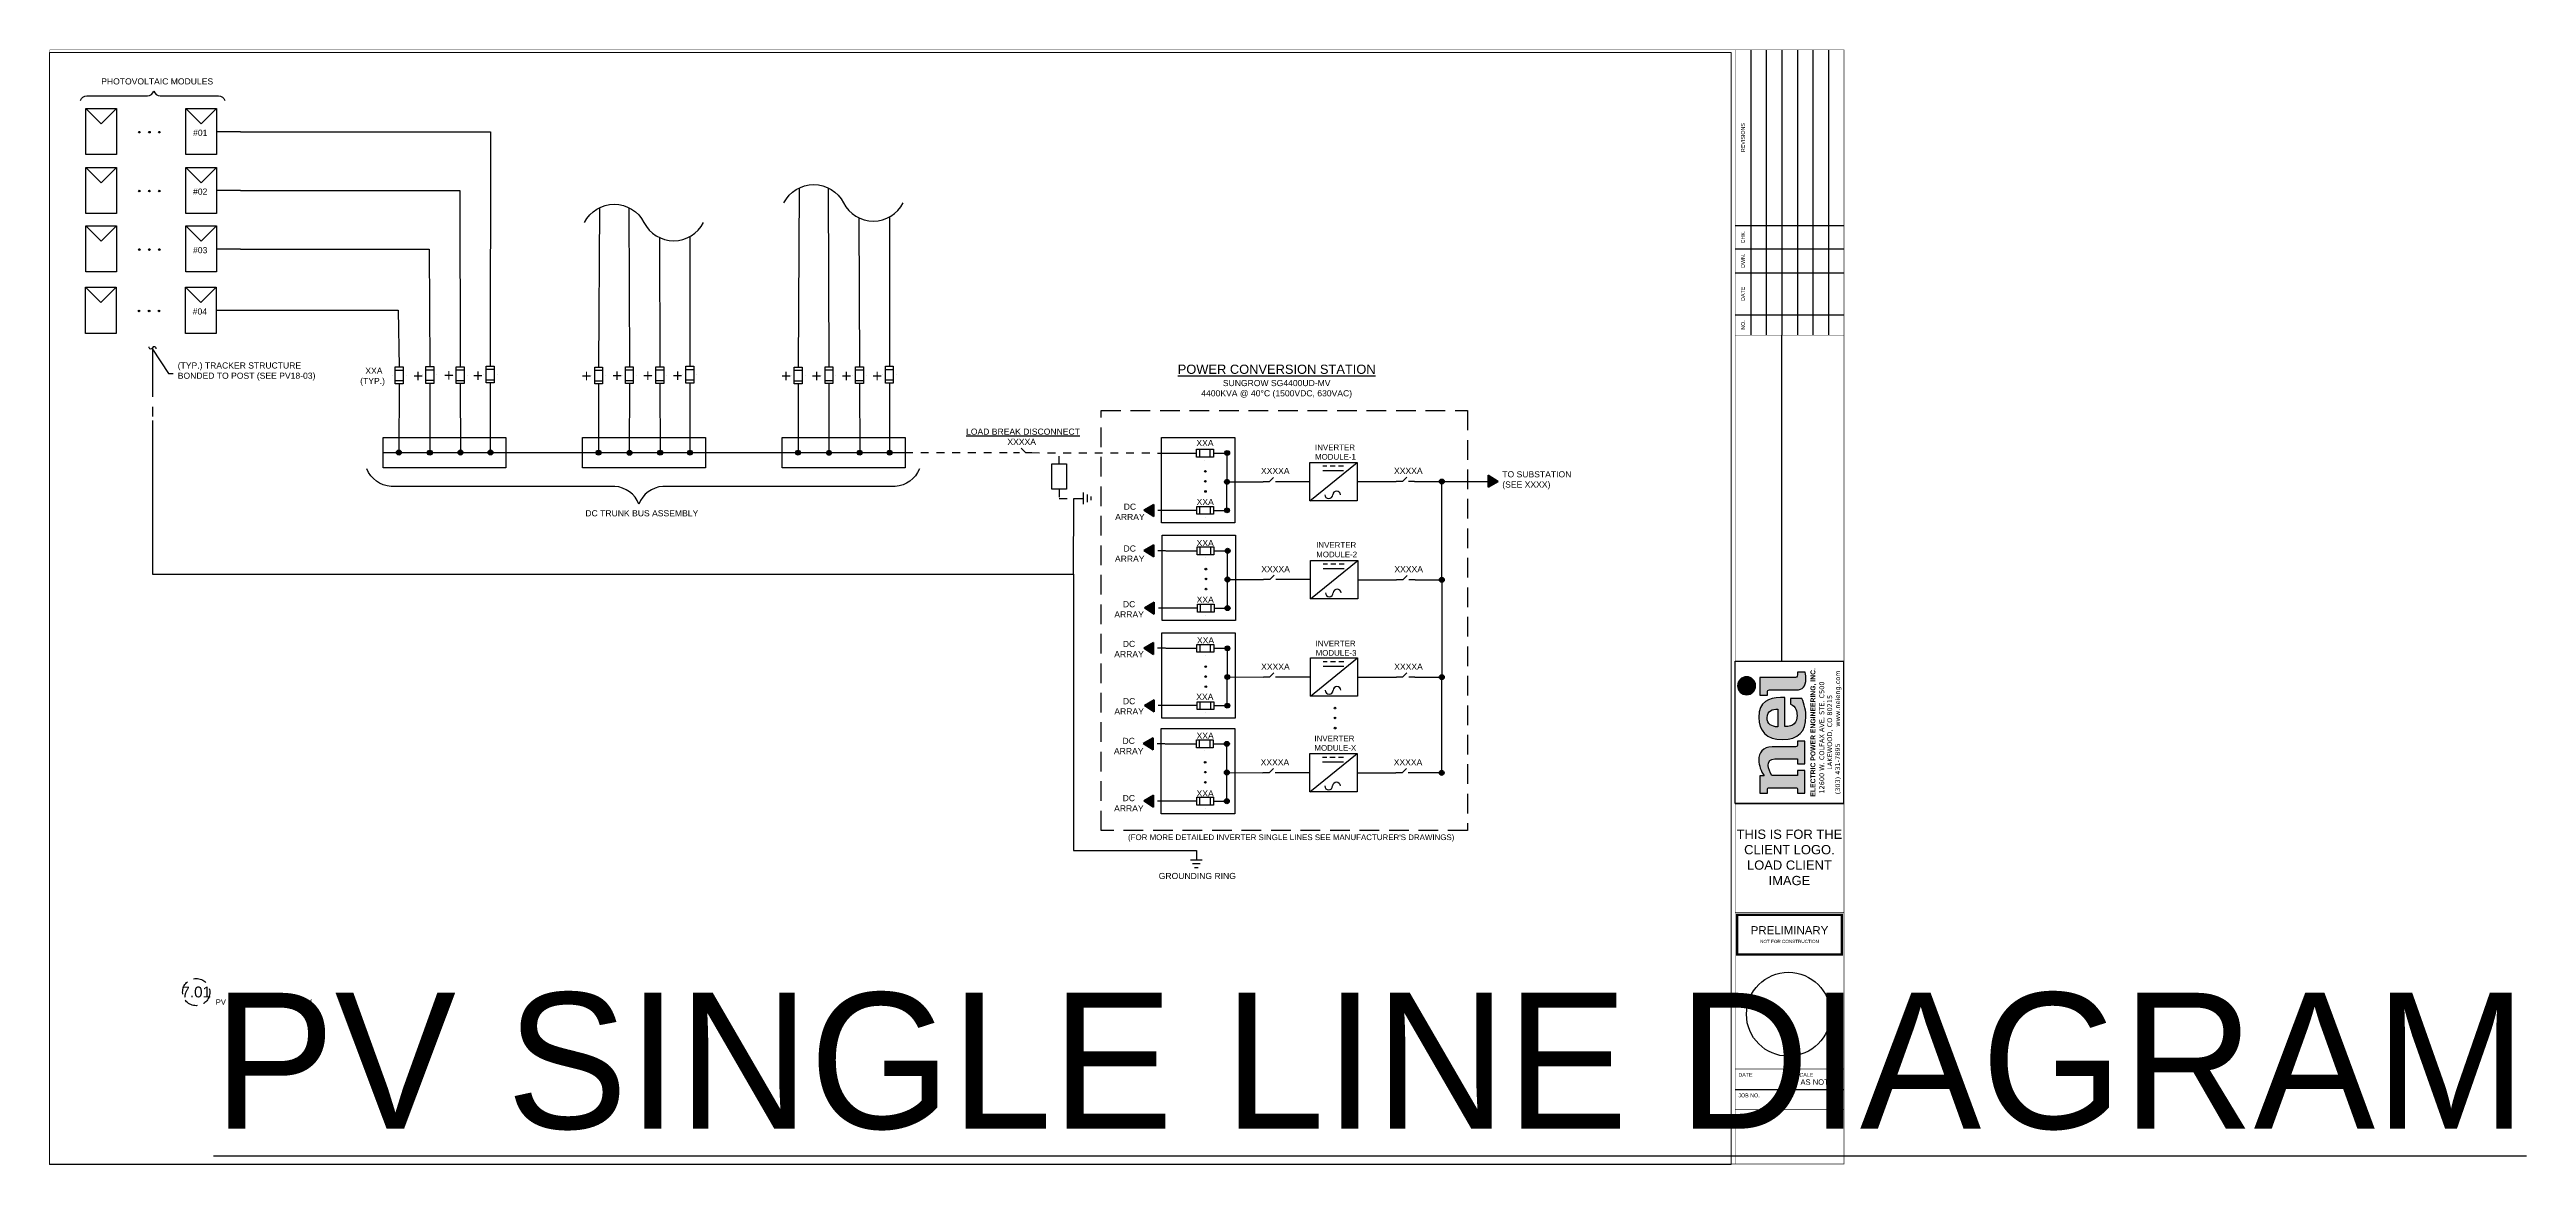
# Paper-space layout 'PV SLD' of a CAD drawing. Extents: x -17.2 to 28.3, y -2.3 to 18.2.
# The model-space entities are those that its viewports show. They can reach past a viewport. Long polylines and large blocks are cut down to what shows.
import ezdxf
from ezdxf.enums import TextEntityAlignment as Align

# ---------------------------------------------------------------- set-up
doc = ezdxf.new("R2018")
doc.units = 0
doc.header["$MEASUREMENT"] = 0
for name, pattern in [('DASHED2', [0.375, 0.25, -0.125]), ('HIDDEN4', [0.0935, 0.0625, -0.031]), ('PHANTOM2', [1.25, 0.625, -0.125, 0.125, -0.125, 0.125, -0.125])]:
    doc.linetypes.add(name, pattern=pattern)
for name, color, linetype in [('E-1LIN', 4, 'Continuous'), ('E-CABL', 133, 'HIDDEN4'), ('E-ELEC-BRDR', 171, 'DASHED2'), ('E-HARN-COMP', 8, 'Continuous'), ('E-HVMV-EQUP', 91, 'Continuous'), ('E-LV-BUS', 32, 'Continuous'), ('E-TEXT', 7, 'Continuous'), ('G-ANNO-STMP', 2, 'Continuous'), ('G-ANNO-TEXT', 1, 'Continuous'), ('G-ANNO-TTBL', 1, 'Continuous'), ('PV-CABL-ACMV', 1, 'AC_CABLE'), ('PV-DC-CABL-UG', 204, 'DC_CABLE'), ('PV-DC-EQUP', 22, 'Continuous'), ('PV-GRND', 3, 'Continuous'), ('PV-LV-EQUP', 212, 'Continuous')]:
    doc.layers.add(name, color=color, linetype=linetype)
doc.layers.add('G-NPLT', color=67, linetype='Continuous', plot=False)
doc.layers.add('PV-PCS BOUNDARY', color=224, linetype='DASHED2', lineweight=90)
doc.styles.add('NEI-A', font='arial.ttf')
doc.styles.get("Standard").update_dxf_attribs({"font": 'arial.ttf'})
doc.styles.add('T10', font='romans.shx', dxfattribs={"height": 0.1})
doc.linetypes.add('AC_CABLE', pattern='A,1,-0.2,["AC",Standard,S=0.1,R=0,X=-0.1,Y=-0.05],-0.2', length=1.4)
doc.linetypes.add('DC_CABLE', pattern='A,1,-0.2,["DC",Standard,S=0.1,R=0,X=-0.1,Y=-0.05],-0.2', length=1.4)
doc.dimstyles.new('NEI-A', dxfattribs={"dimtxt": 0.1, "dimasz": 0.125, "dimexe": 0.0625, "dimexo": 0.0625, "dimgap": 0.0625, "dimtad": 0, "dimtih": 1, "dimtoh": 1, "dimdec": 4, "dimzin": 3, "dimdsep": 46, "dimlunit": 4, "dimtxsty": 'NEI-A', "dimcen": 0, "dimadec": 0, "dimazin": 0, "dimtfac": 0.75, "dimtdec": 4, "dimtofl": 0, "dimtmove": 0, "dimatfit": 3, "dimfxl": 1, "dimfrac": 1, "dimtolj": 1, "dimtzin": 0, "dimarcsym": 0})

# ---------------------------------------------------------------- blocks, each defined once
blk = doc.blocks.new('nei-logo new')
at = {"layer": 'G-ANNO-TTBL', "true_color": 0xbd3b4b}
h = blk.add_hatch(color=15, dxfattribs=at)
h.dxf.hatch_style = 2
edge = h.paths.add_edge_path()
edge.add_spline(control_points=[(0.695, 0.79), (0.695, 0.882), (0.77, 0.956), (0.861, 0.956), (0.953, 0.956), (1.027, 0.882), (1.027, 0.79), (1.027, 0.699), (0.953, 0.624), (0.861, 0.624), (0.77, 0.624), (0.695, 0.699), (0.695, 0.79)], knot_values=[0, 0, 0, 0, 1, 1, 1, 2, 2, 2, 3, 3, 3, 4, 4, 4, 4], degree=3, periodic=0)
h = blk.add_hatch(color=15, dxfattribs=at)
h.dxf.hatch_style = 2
edge = h.paths.add_edge_path()
edge.add_spline(control_points=[(-0.266, -0.114), (-0.266, -0.146), (-0.252, -0.151), (-0.228, -0.151), (-0.228, -0.151), (-0.165, -0.151), (-0.165, -0.151), (-0.165, -0.151), (-0.165, -0.288), (-0.165, -0.288), (-0.165, -0.288), (-0.584, -0.288), (-0.584, -0.288), (-0.584, -0.288), (-0.584, -0.151), (-0.584, -0.151), (-0.584, -0.151), (-0.492, -0.151), (-0.492, -0.151), (-0.492, -0.151), (-0.492, 0.269), (-0.492, 0.269), (-0.492, 0.353), (-0.535, 0.389), (-0.611, 0.389), (-0.666, 0.389), (-0.743, 0.356), (-0.796, 0.321), (-0.796, 0.321), (-0.796, -0.151), (-0.796, -0.151), (-0.796, -0.151), (-0.704, -0.151), (-0.704, -0.151), (-0.704, -0.151), (-0.704, -0.288), (-0.704, -0.288), (-0.704, -0.288), (-1.123, -0.288), (-1.123, -0.288), (-1.123, -0.288), (-1.123, -0.151), (-1.123, -0.151), (-1.123, -0.151), (-1.062, -0.151), (-1.062, -0.151), (-1.036, -0.151), (-1.022, -0.146), (-1.022, -0.114), (-1.022, -0.114), (-1.022, 0.367), (-1.022, 0.367), (-1.022, 0.399), (-1.036, 0.405), (-1.062, 0.405), (-1.062, 0.405), (-1.123, 0.405), (-1.123, 0.405), (-1.123, 0.405), (-1.123, 0.544), (-1.123, 0.544), (-1.123, 0.544), (-0.805, 0.544), (-0.805, 0.544), (-0.805, 0.544), (-0.805, 0.465), (-0.805, 0.465), (-0.718, 0.524), (-0.616, 0.564), (-0.509, 0.564), (-0.38, 0.564), (-0.266, 0.497), (-0.266, 0.315), (-0.266, 0.315), (-0.266, -0.114), (-0.266, -0.114)], knot_values=[0, 0, 0, 0, 1, 1, 1, 2, 2, 2, 3, 3, 3, 4, 4, 4, 5, 5, 5, 6, 6, 6, 7, 7, 7, 8, 8, 8, 9, 9, 9, 10, 10, 10, 11, 11, 11, 12, 12, 12, 13, 13, 13, 14, 14, 14, 15, 15, 15, 16, 16, 16, 17, 17, 17, 18, 18, 18, 19, 19, 19, 20, 20, 20, 21, 21, 21, 22, 22, 22, 23, 23, 23, 24, 24, 24, 25, 25, 25, 25], degree=3, periodic=0)
h = blk.add_hatch(color=15, dxfattribs=at)
h.dxf.hatch_style = 2
edge = h.paths.add_edge_path()
edge.add_spline(control_points=[(-0.135, 0.13), (-0.135, 0.419), (0.029, 0.566), (0.276, 0.566), (0.57, 0.566), (0.641, 0.373), (0.641, 0.165), (0.641, 0.165), (0.641, 0.081), (0.641, 0.081), (0.641, 0.081), (0.105, 0.081), (0.105, 0.081), (0.107, -0.076), (0.175, -0.142), (0.314, -0.142), (0.383, -0.142), (0.479, -0.123), (0.522, -0.023), (0.522, -0.023), (0.625, -0.023), (0.625, -0.023), (0.625, -0.023), (0.625, -0.232), (0.625, -0.232), (0.528, -0.279), (0.382, -0.307), (0.291, -0.307), (0.019, -0.307), (-0.135, -0.172), (-0.135, 0.13)], knot_values=[0, 0, 0, 0, 1, 1, 1, 2, 2, 2, 3, 3, 3, 4, 4, 4, 5, 5, 5, 6, 6, 6, 7, 7, 7, 8, 8, 8, 9, 9, 9, 10, 10, 10, 10], degree=3, periodic=0)
edge = h.paths.add_edge_path()
edge.add_spline(control_points=[(0.431, 0.214), (0.431, 0.311), (0.403, 0.411), (0.27, 0.411), (0.152, 0.411), (0.102, 0.324), (0.102, 0.214), (0.102, 0.214), (0.431, 0.214), (0.431, 0.214)], knot_values=[0, 0, 0, 0, 1, 1, 1, 2, 2, 2, 3, 3, 3, 3], degree=3, periodic=0)
h = blk.add_hatch(color=15, dxfattribs=at)
h.dxf.hatch_style = 2
edge = h.paths.add_edge_path()
edge.add_spline(control_points=[(1.062, -0.151), (1.062, -0.151), (1.111, -0.151), (1.111, -0.151), (1.111, -0.151), (1.111, -0.291), (1.111, -0.291), (1.065, -0.301), (1.024, -0.304), (0.987, -0.304), (0.845, -0.304), (0.784, -0.25), (0.784, -0.122), (0.784, -0.122), (0.784, 0.367), (0.784, 0.367), (0.784, 0.399), (0.771, 0.405), (0.744, 0.405), (0.744, 0.405), (0.684, 0.405), (0.684, 0.405), (0.684, 0.405), (0.684, 0.544), (0.684, 0.544), (0.684, 0.544), (1.01, 0.544), (1.01, 0.544), (1.01, 0.544), (1.01, -0.082), (1.01, -0.082), (1.01, -0.125), (1.022, -0.151), (1.062, -0.151)], knot_values=[0, 0, 0, 0, 1, 1, 1, 2, 2, 2, 3, 3, 3, 4, 4, 4, 5, 5, 5, 6, 6, 6, 7, 7, 7, 8, 8, 8, 9, 9, 9, 10, 10, 10, 11, 11, 11, 11], degree=3, periodic=0)
at = {"layer": 'Defpoints'}
blk.add_lwpolyline([(1.312, 1), (1.312, -1), (-1.312, -1), (-1.312, 1)], close=True, dxfattribs=at)
at = {"layer": 'G-ANNO-TTBL', "color": 15, "true_color": 0xbd3b4b}
for points, knots in [([(0.695, 0.79), (0.695, 0.882), (0.77, 0.956), (0.861, 0.956), (0.953, 0.956), (1.027, 0.882), (1.027, 0.79), (1.027, 0.699), (0.953, 0.624), (0.861, 0.624), (0.77, 0.624), (0.695, 0.699), (0.695, 0.79)], [0, 0, 0, 0, 1, 1, 1, 2, 2, 2, 3, 3, 3, 4, 4, 4, 4]), ([(-0.266, -0.114), (-0.266, -0.146), (-0.252, -0.151), (-0.228, -0.151), (-0.228, -0.151), (-0.165, -0.151), (-0.165, -0.151), (-0.165, -0.151), (-0.165, -0.288), (-0.165, -0.288), (-0.165, -0.288), (-0.584, -0.288), (-0.584, -0.288), (-0.584, -0.288), (-0.584, -0.151), (-0.584, -0.151), (-0.584, -0.151), (-0.492, -0.151), (-0.492, -0.151), (-0.492, -0.151), (-0.492, 0.269), (-0.492, 0.269), (-0.492, 0.353), (-0.535, 0.389), (-0.611, 0.389), (-0.666, 0.389), (-0.743, 0.356), (-0.796, 0.321), (-0.796, 0.321), (-0.796, -0.151), (-0.796, -0.151), (-0.796, -0.151), (-0.704, -0.151), (-0.704, -0.151), (-0.704, -0.151), (-0.704, -0.288), (-0.704, -0.288), (-0.704, -0.288), (-1.123, -0.288), (-1.123, -0.288), (-1.123, -0.288), (-1.123, -0.151), (-1.123, -0.151), (-1.123, -0.151), (-1.062, -0.151), (-1.062, -0.151), (-1.036, -0.151), (-1.022, -0.146), (-1.022, -0.114), (-1.022, -0.114), (-1.022, 0.367), (-1.022, 0.367), (-1.022, 0.399), (-1.036, 0.405), (-1.062, 0.405), (-1.062, 0.405), (-1.123, 0.405), (-1.123, 0.405), (-1.123, 0.405), (-1.123, 0.544), (-1.123, 0.544), (-1.123, 0.544), (-0.805, 0.544), (-0.805, 0.544), (-0.805, 0.544), (-0.805, 0.465), (-0.805, 0.465), (-0.718, 0.524), (-0.616, 0.564), (-0.509, 0.564), (-0.38, 0.564), (-0.266, 0.497), (-0.266, 0.315), (-0.266, 0.315), (-0.266, -0.114), (-0.266, -0.114)], [0, 0, 0, 0, 1, 1, 1, 2, 2, 2, 3, 3, 3, 4, 4, 4, 5, 5, 5, 6, 6, 6, 7, 7, 7, 8, 8, 8, 9, 9, 9, 10, 10, 10, 11, 11, 11, 12, 12, 12, 13, 13, 13, 14, 14, 14, 15, 15, 15, 16, 16, 16, 17, 17, 17, 18, 18, 18, 19, 19, 19, 20, 20, 20, 21, 21, 21, 22, 22, 22, 23, 23, 23, 24, 24, 24, 25, 25, 25, 25]), ([(-0.135, 0.13), (-0.135, 0.419), (0.029, 0.566), (0.276, 0.566), (0.57, 0.566), (0.641, 0.373), (0.641, 0.165), (0.641, 0.165), (0.641, 0.081), (0.641, 0.081), (0.641, 0.081), (0.105, 0.081), (0.105, 0.081), (0.107, -0.076), (0.175, -0.142), (0.314, -0.142), (0.383, -0.142), (0.479, -0.123), (0.522, -0.023), (0.522, -0.023), (0.625, -0.023), (0.625, -0.023), (0.625, -0.023), (0.625, -0.232), (0.625, -0.232), (0.528, -0.279), (0.382, -0.307), (0.291, -0.307), (0.019, -0.307), (-0.135, -0.172), (-0.135, 0.13)], [0, 0, 0, 0, 1, 1, 1, 2, 2, 2, 3, 3, 3, 4, 4, 4, 5, 5, 5, 6, 6, 6, 7, 7, 7, 8, 8, 8, 9, 9, 9, 10, 10, 10, 10]), ([(1.062, -0.151), (1.062, -0.151), (1.111, -0.151), (1.111, -0.151), (1.111, -0.151), (1.111, -0.291), (1.111, -0.291), (1.065, -0.301), (1.024, -0.304), (0.987, -0.304), (0.845, -0.304), (0.784, -0.25), (0.784, -0.122), (0.784, -0.122), (0.784, 0.367), (0.784, 0.367), (0.784, 0.399), (0.771, 0.405), (0.744, 0.405), (0.744, 0.405), (0.684, 0.405), (0.684, 0.405), (0.684, 0.405), (0.684, 0.544), (0.684, 0.544), (0.684, 0.544), (1.01, 0.544), (1.01, 0.544), (1.01, 0.544), (1.01, -0.082), (1.01, -0.082), (1.01, -0.125), (1.022, -0.151), (1.062, -0.151)], [0, 0, 0, 0, 1, 1, 1, 2, 2, 2, 3, 3, 3, 4, 4, 4, 5, 5, 5, 6, 6, 6, 7, 7, 7, 8, 8, 8, 9, 9, 9, 10, 10, 10, 11, 11, 11, 11]), ([(0.431, 0.214), (0.431, 0.311), (0.403, 0.411), (0.27, 0.411), (0.152, 0.411), (0.102, 0.324), (0.102, 0.214), (0.102, 0.214), (0.431, 0.214), (0.431, 0.214)], [0, 0, 0, 0, 1, 1, 1, 2, 2, 2, 3, 3, 3, 3])]:
    blk.add_open_spline(points, degree=3, knots=knots, dxfattribs=at)
at = {"color": 7, "insert": (0, -0.39), "char_height": 0.08785, "attachment_point": 2}
blk.add_mtext_dynamic_manual_height_columns('\\pxsm1.1,t29;{\\fArial|b1|i0|c0|p34;\\H1.02447x;ELECTRIC POWER ENGINEERING, INC.\\fVerdana|b0|i0|c0|p34;\\H0.97611x;\\W1.05;\\P\\psm1,qc;\\W1;12600 W. COLFAX AVE, STE. C500      LAKEWOOD, CO 80215\\P\\ptz;(303) 431-7895        www.neieng.com}', width=2.59625, gutter_width=1, heights=[0], dxfattribs=at)
blk = doc.blocks.new('*U41')
at = {"layer": 'G-ANNO-STMP', "const_width": 0.0938}
blk.add_lwpolyline([(-2.092, 1.598), (2.092, 1.598), (2.092, 0), (-2.092, 0)], close=True, dxfattribs=at)
at = {"layer": 'G-ANNO-STMP', "insert": (0, 0.799), "char_height": 0.13125, "width": 3.79964, "attachment_point": 5, "style": 'NEI-A'}
blk.add_mtext('{\\H2.5x;PRELIMINARY\\P}NOT FOR CONSTRUCTION', dxfattribs=at)
blk = doc.blocks.new('22x34 NEI Tblock Outline')
at = {"layer": 'G-ANNO-TTBL', "color": 7}
for p, q in [((31.291, 20.505), (31.291, 15.255)), ((31.576, 20.505), (31.576, 15.255)), ((31.862, 20.505), (31.862, 15.255)), ((32.148, 20.505), (32.148, 15.255)), ((32.434, 20.505), (32.434, 15.255)), ((32.719, 20.505), (32.719, 15.255)), ((31.862, 9.255), (31.862, 15.255)), ((31.005, 1.38), (33.005, 1.38)), ((32.063, 1.755), (32.063, 1.38))]:
    blk.add_line(p, q, dxfattribs=at)
at = {"layer": 'G-ANNO-TTBL', "color": 7, "const_width": 0.01}
blk.add_lwpolyline([(0.005, 20.505), (33.005, 20.505), (33.005, 0.005), (0.005, 0.005)], close=True, dxfattribs=at)
for points in [[(31.005, 20.505), (31.005, 0.005)], [(33.005, 15.255), (31.005, 15.255)], [(33.005, 9.255), (31.005, 9.255)], [(33.005, 6.63), (31.005, 6.63)], [(31.005, 4.637), (33.005, 4.637)], [(31.005, 1.755), (33.005, 1.755)], [(31.005, 1.005), (33.005, 1.005)]]:
    blk.add_lwpolyline(points, dxfattribs=at)
at = {"layer": 'G-ANNO-TTBL', "color": 7}
for points in [[(31.005, 17.274), (33.005, 17.274)], [(31.005, 16.846), (33.005, 16.846)], [(31.005, 16.403), (33.005, 16.403)], [(31.005, 15.63), (33.005, 15.63)]]:
    blk.add_lwpolyline(points, dxfattribs=at)
at = {"layer": 'G-NPLT'}
blk.add_circle((31.984, 2.762), 0.772, dxfattribs=at)
at = {"xscale": 0.9960995711458686, "yscale": 0.9960995711458686, "zscale": 0.9960995711458686, "rotation": 90}
blk.add_blockref('nei-logo new', (32.001, 7.948), dxfattribs=at)
at = {"xscale": 0.4594726872912748, "yscale": 0.4594726872912748, "zscale": 0.4594726872912748}
blk.add_blockref('*U41', (32.004, 3.859), dxfattribs=at)
at = {"layer": 'G-ANNO-TTBL', "style": 'NEI-A'}
for s, p in [('REVISIONS', (31.148, 18.89)), ('CHK.', (31.148, 17.06)), ('DWN.', (31.148, 16.625)), ('DATE', (31.148, 16.017)), ('NO.', (31.148, 15.443))]:
    blk.add_text(s, height=0.07, rotation=90, dxfattribs=at).set_placement(p, align=Align.MIDDLE)
for s, p in [('DATE', (31.064, 1.612)), ('SCALE', (32.121, 1.612)), ('JOB NO.', (31.064, 1.234))]:
    blk.add_text(s, height=0.07, dxfattribs=at).set_placement(p)
at = {"layer": 'G-ANNO-TTBL', "insert": (32.205, 1.513), "char_height": 0.1, "attachment_point": 4, "style": 'NEI-A'}
blk.add_mtext_dynamic_manual_height_columns('AS NOTED', width=0.85482, gutter_width=0.5, heights=[0], dxfattribs=at)
at = {"layer": 'G-NPLT', "insert": (30.958, 6.159), "char_height": 0.17037, "attachment_point": 1, "style": 'NEI-A'}
blk.add_mtext_dynamic_manual_height_columns('\\pxqc;THIS IS FOR THE CLIENT LOGO. LOAD CLIENT IMAGE', width=2.08795, gutter_width=0.73, heights=[0], dxfattribs=at)
blk = doc.blocks.new('DETAIL_TITLE')
blk.add_circle((0.592, -0.513), 0.25)
at = {"style": 'NEI-A', "flags": 8}
blk.add_attdef('#', text='', height=0.2, dxfattribs=at).set_placement((0.592, -0.511), align=Align.MIDDLE_CENTER)
at = {"lineweight": 30, "flags": 104}
blk.add_attdef('DETAIL_TITLE', text='', height=0.2, dxfattribs=at).set_placement((0.91, -0.525), align=Align.BOTTOM_LEFT)
at = {"style": 'NEI-A'}
for tag, p in [('SCALE:', (0.939, -0.738)), ('1"_=_', (1.547, -0.738))]:
    blk.add_attdef(tag, text='', height=0.1, dxfattribs=at).set_placement(p, align=Align.BOTTOM_LEFT)
blk = doc.blocks.new('*U47')
at = {"layer": 'Defpoints', "color": 2}
for p, q in [((-0.137, 0.114), (-0.137, 0.114)), ((-0.137, -0.114), (-0.137, -0.114))]:
    blk.add_line(p, q, dxfattribs=at)
at = {"layer": 'E-HVMV-EQUP', "color": 0}
for p, q in [((-0.223, -0.064), (-0.223, 0.064)), ((-0.05, -0.064), (-0.05, 0.064))]:
    blk.add_line(p, q, dxfattribs=at)
blk.add_lwpolyline([(0, 0.064), (0, -0.064), (-0.273, -0.064), (-0.273, 0.064)], close=True, dxfattribs=at)
blk = doc.blocks.new('03')
at = {"linetype": 'Continuous'}
h = blk.add_hatch(color=256, dxfattribs=at)
h.dxf.hatch_style = 1
h.paths.add_polyline_path([(-0.04, 0, 1), (0.04, 0, 1)])
blk.add_circle((0, 0), 0.04, dxfattribs=at)
blk = doc.blocks.new('3-LINE - CONTINUATION SYMBOL')
at = {"layer": 'E-HVMV-EQUP', "color": 0}
blk.add_lwpolyline([(-0.1082, 0, -0.611301), (0, 0, 0.611301), (0.1082, 0)], format="xyb", dxfattribs=at)
blk = doc.blocks.new('E-005')
blk.add_line((-0.384, 0), (0.384, 0.625))
blk.add_lwpolyline([(0.384, 0), (-0.384, 0), (-0.384, 0.625), (0.384, 0.625)], close=True)
at = {"layer": 'E-TEXT'}
for p, q in [((-0.108, 0.564), (-0.177, 0.564)), ((0.163, 0.488), (-0.177, 0.488)), ((0.028, 0.564), (-0.056, 0.564)), ((0.163, 0.564), (0.082, 0.564))]:
    blk.add_line(p, q, dxfattribs=at)
for centre, start, end in [((-0.078, 0.098), 180, 0), ((0.05, 0.093), 4.1036, 175.8964)]:
    blk.add_arc(centre, 0.0642, start, end, dxfattribs=at)
blk = doc.blocks.new('1LIN-DISCONNECT')
at = {"color": 4, "linetype": 'Continuous'}
for points in [[(0, 0), (0, -0.1)], [(0.071, -0.129), (0, -0.2), (0, -0.3)]]:
    blk.add_lwpolyline(points, dxfattribs=at)
blk = doc.blocks.new('E-015')
for p, q in [((0, 0), (0, -0.15625)), ((-0.09375, -0.15625), (0.09375, -0.15625)), ((-0.0625, -0.21875), (0.0625, -0.21875)), ((-0.03125, -0.28125), (0.03125, -0.28125))]:
    blk.add_line(p, q)
blk = doc.blocks.new('ARROW')
h = blk.add_hatch()
h.set_pattern_fill('ANSI31', color=256)
h.paths.add_polyline_path([(0, 0), (-0.074, -0.114), (0.066, -0.114)])
h = blk.add_hatch(color=256)
h.dxf.hatch_style = 1
h.paths.add_polyline_path([(0, 0), (-0.074, -0.114), (0.066, -0.114)])
blk.add_lwpolyline([(0, 0), (-0.074, -0.114), (0.066, -0.114), (0, 0)], close=True)
blk = doc.blocks.new('end break')
for centre, major_axis in [((0.016, 0.06), (-0.0162, -0.0604)), ((-0.016, -0.06), (0.0162, 0.0604))]:
    blk.add_ellipse(centre, major_axis=major_axis, ratio=0.75, start_param=3.141593, end_param=6.283185)

msp = doc.modelspace()

# ---------------------------------------------------------------- hatches: boundary and pattern name
at = {"layer": 'E-TEXT'}
for points in [[(6.163, 24.705, -1), (6.206, 24.705, -1)], [(6.433, 24.705, -1), (6.475, 24.705, -1)], [(6.696, 24.705, -1), (6.739, 24.705, -1)], [(6.162, 23.139, -1), (6.205, 23.139, -1)], [(6.431, 23.139, -1), (6.474, 23.139, -1)], [(6.695, 23.139, -1), (6.738, 23.139, -1)], [(6.162, 21.582, -1), (6.205, 21.582, -1)], [(6.431, 21.582, -1), (6.474, 21.582, -1)], [(6.695, 21.582, -1), (6.738, 21.582, -1)], [(6.154, 19.949, -1), (6.197, 19.949, -1)], [(6.423, 19.949, -1), (6.466, 19.949, -1)], [(6.687, 19.949, -1), (6.73, 19.949, -1)], [(34.546, 15.656, -1), (34.546, 15.699, -1)], [(34.548, 15.393, -1), (34.548, 15.436, -1)], [(34.55, 15.124, -1), (34.55, 15.167, -1)], [(34.56, 13.056, -1), (34.56, 13.099, -1)], [(34.562, 12.793, -1), (34.562, 12.836, -1)], [(34.564, 12.524, -1), (34.564, 12.567, -1)], [(34.555, 10.461, -1), (34.555, 10.504, -1)], [(34.557, 10.197, -1), (34.557, 10.24, -1)], [(34.559, 9.928, -1), (34.559, 9.971, -1)], [(37.995, 9.358, -1), (37.994, 9.401, -1)], [(37.997, 9.094, -1), (37.996, 9.137, -1)], [(37.999, 8.825, -1), (37.999, 8.868, -1)], [(34.542, 7.917, -1), (34.542, 7.959, -1)], [(34.544, 7.653, -1), (34.544, 7.696, -1)], [(34.546, 7.384, -1), (34.546, 7.427, -1)]]:
    msp.add_hatch(color=7, dxfattribs=at).paths.add_polyline_path(points)

# ---------------------------------------------------------------- linework, layer by layer
at = {"layer": 'E-CABL'}
for p, q in [((26.557, 16.177), (29.438, 16.177)), ((29.928, 16.177), (33.484, 16.167)), ((30.659, 15.877), (30.656, 16.177)), ((30.659, 15.205), (30.659, 14.956)), ((30.659, 14.956), (31.044, 14.956)), ((33.491, 14.641), (33.174, 14.641)), ((33.49, 13.567), (33.173, 13.567)), ((33.505, 12.04), (33.188, 12.04)), ((33.485, 10.971), (33.168, 10.971)), ((33.499, 9.445), (33.183, 9.445)), ((33.472, 8.427), (33.155, 8.427)), ((33.486, 6.901), (33.17, 6.901))]:
    msp.add_line(p, q, dxfattribs=at)
at = {"layer": 'E-ELEC-BRDR'}
msp.add_lwpolyline([(31.774, 17.298), (41.525, 17.298), (41.525, 6.124), (31.774, 6.124)], close=True, dxfattribs=at)
at = {"layer": 'E-HARN-COMP'}
for points in [[(33.379, 16.579), (35.333, 16.579), (35.333, 14.308), (33.379, 14.308)], [(33.394, 13.978), (35.347, 13.978), (35.347, 11.708), (33.394, 11.708)], [(33.388, 11.383), (35.342, 11.383), (35.342, 9.113), (33.388, 9.113)], [(33.375, 8.839), (35.329, 8.839), (35.329, 6.568), (33.375, 6.568)]]:
    msp.add_lwpolyline(points, close=True, dxfattribs=at)
at = {"layer": 'E-LV-BUS'}
for p, q in [((8.873, 24.718), (8.243, 24.718)), ((12.669, 16.18), (15.938, 16.18)), ((15.938, 16.18), (17.978, 16.177)), ((17.978, 16.177), (21.248, 16.177)), ((21.248, 16.18), (23.288, 16.177)), ((23.288, 16.177), (26.557, 16.177)), ((33.484, 16.167), (34.314, 16.165)), ((34.76, 16.165), (35.125, 16.166)), ((34.76, 16.165), (34.76, 16.165)), ((35.122, 14.641), (35.125, 16.166)), ((35.123, 15.403), (36.082, 15.401)), ((37.33, 15.399), (36.572, 15.401)), ((34.32, 14.641), (33.491, 14.641)), ((34.766, 14.641), (35.122, 14.641)), ((33.498, 13.567), (34.328, 13.565)), ((34.775, 13.565), (35.139, 13.566)), ((34.775, 13.565), (34.775, 13.565)), ((35.137, 12.04), (35.139, 13.566)), ((35.138, 12.803), (36.095, 12.799)), ((37.345, 12.798), (36.585, 12.799)), ((34.334, 12.04), (33.505, 12.04)), ((34.781, 12.04), (35.137, 12.04)), ((33.493, 10.971), (34.323, 10.97)), ((34.769, 10.97), (34.769, 10.97)), ((34.769, 10.97), (35.133, 10.97)), ((35.131, 9.445), (35.133, 10.97)), ((35.132, 10.207), (36.09, 10.203)), ((37.34, 10.203), (36.58, 10.203)), ((34.329, 9.445), (33.499, 9.445)), ((34.775, 9.445), (35.131, 9.445)), ((33.48, 8.427), (34.31, 8.426)), ((34.756, 8.426), (34.756, 8.426)), ((34.756, 8.426), (35.12, 8.426)), ((35.118, 6.901), (35.12, 8.426)), ((35.119, 7.663), (36.077, 7.659)), ((37.327, 7.659), (36.567, 7.659)), ((34.316, 6.901), (33.486, 6.901)), ((34.762, 6.901), (35.118, 6.901))]:
    msp.add_line(p, q, dxfattribs=at)
at = {"layer": 'E-TEXT', "color": 7}
for centre in [(6.185, 24.705), (6.454, 24.705), (6.717, 24.705), (6.184, 23.139), (6.453, 23.139), (6.716, 23.139), (6.184, 21.582), (6.453, 21.582), (6.716, 21.582), (6.176, 19.949), (6.445, 19.949), (6.708, 19.949), (34.546, 15.678), (34.548, 15.415), (34.55, 15.145), (34.56, 13.078), (34.562, 12.815), (34.564, 12.545), (34.555, 10.482), (34.557, 10.219), (34.559, 9.95), (37.995, 9.379), (37.997, 9.116), (37.999, 8.846), (34.542, 7.938), (34.544, 7.675), (34.546, 7.405)]:
    msp.add_circle(centre, 0.0215, dxfattribs=at)
at = {"layer": 'G-ANNO-TEXT', "flags": 128}
for points in [[(4.62, 25.549, -0.298343), (4.787, 25.673), (6.403, 25.673, 0.298343), (6.57, 25.797, 0.298343), (6.738, 25.673), (8.294, 25.673, -0.298343), (8.462, 25.549)], [(26.937, 15.75, -0.298343), (26.295, 15.277), (20.116, 15.277, 0.298343), (19.474, 14.803, 0.298343), (18.833, 15.277), (12.882, 15.277, -0.298343), (12.24, 15.75)]]:
    msp.add_lwpolyline(points, format="xyb", dxfattribs=at)
at = {"layer": 'PV-CABL-ACMV'}
for p, q in [((38.584, 15.408), (39.624, 15.41)), ((40.114, 15.41), (40.839, 15.409)), ((40.832, 15.409), (40.83, 12.805)), ((40.839, 15.409), (42.084, 15.409)), ((38.594, 12.794), (39.634, 12.796)), ((40.124, 12.796), (40.838, 12.794)), ((40.838, 12.794), (40.833, 7.655)), ((38.589, 10.198), (39.629, 10.2)), ((40.119, 10.2), (40.836, 10.2)), ((38.576, 7.654), (39.616, 7.656)), ((40.833, 7.655), (40.106, 7.656))]:
    msp.add_line(p, q, dxfattribs=at)
at = {"layer": 'PV-DC-CABL-UG'}
for p, q in [((8.873, 24.718), (15.529, 24.718)), ((15.529, 24.718), (15.52, 18.477)), ((8.872, 23.152), (14.712, 23.156)), ((14.712, 23.156), (14.723, 18.464)), ((23.739, 23.215), (23.715, 18.455)), ((24.514, 23.2), (24.532, 18.463)), ((18.429, 22.696), (18.405, 18.455)), ((19.204, 22.683), (19.223, 18.463)), ((26.144, 22.449), (26.139, 18.475)), ((20.021, 21.901), (20.033, 18.461)), ((20.835, 21.928), (20.83, 18.475)), ((25.331, 22.405), (25.343, 18.461)), ((8.872, 21.595), (13.895, 21.595)), ((13.895, 21.595), (13.913, 18.466)), ((8.858, 19.965), (13.073, 19.965)), ((13.073, 19.965), (13.096, 18.458)), ((13.096, 18.458), (13.096, 18.458)), ((18.405, 18.455), (18.405, 18.455)), ((23.715, 18.455), (23.715, 18.455)), ((13.096, 18.012), (13.089, 16.179)), ((13.913, 18.02), (13.91, 16.176)), ((14.723, 18.018), (14.731, 16.179)), ((15.52, 18.031), (15.52, 16.18)), ((18.405, 18.009), (18.399, 16.177)), ((19.223, 18.017), (19.22, 16.174)), ((20.033, 18.015), (20.041, 16.176)), ((20.83, 18.029), (20.83, 16.178)), ((23.715, 18.009), (23.709, 16.177)), ((24.532, 18.017), (24.53, 16.174)), ((25.343, 18.015), (25.35, 16.176)), ((26.139, 18.029), (26.139, 16.178))]:
    msp.add_line(p, q, dxfattribs=at)
at = {"layer": 'PV-DC-EQUP'}
for p, q in [((8.872, 23.152), (8.242, 23.152)), ((8.872, 21.595), (8.242, 21.595)), ((8.231, 19.965), (8.858, 19.965))]:
    msp.add_line(p, q, dxfattribs=at)
at = {"layer": 'PV-GRND'}
for p, q in [((6.536, 17.029), (6.536, 12.947)), ((31.042, 12.939), (31.044, 14.956)), ((6.536, 12.947), (31.042, 12.939)), ((31.042, 12.939), (31.042, 5.59)), ((31.042, 5.59), (34.308, 5.59))]:
    msp.add_line(p, q, dxfattribs=at)
at = {"layer": 'PV-LV-EQUP', "flags": 128}
for points in [[(4.762, 25.333), (5.17, 24.925), (5.578, 25.333), (5.578, 24.109), (4.762, 24.109), (4.762, 25.333), (5.578, 25.333)], [(7.424, 25.333), (7.832, 24.925), (8.24, 25.333), (8.24, 24.109), (7.424, 24.109), (7.424, 25.333), (8.24, 25.333)], [(4.76, 23.767), (5.169, 23.359), (5.577, 23.767), (5.577, 22.543), (4.76, 22.543), (4.76, 23.767), (5.577, 23.767)], [(7.423, 23.767), (7.831, 23.359), (8.239, 23.767), (8.239, 22.543), (7.423, 22.543), (7.423, 23.767), (8.239, 23.767)], [(4.76, 22.21), (5.169, 21.802), (5.577, 22.21), (5.577, 20.986), (4.76, 20.986), (4.76, 22.21), (5.577, 22.21)], [(7.423, 22.21), (7.831, 21.802), (8.239, 22.21), (8.239, 20.986), (7.423, 20.986), (7.423, 22.21), (8.239, 22.21)], [(4.752, 20.577), (5.161, 20.169), (5.569, 20.577), (5.569, 19.352), (4.752, 19.352), (4.752, 20.577), (5.569, 20.577)], [(7.414, 20.577), (7.823, 20.169), (8.231, 20.577), (8.231, 19.352), (7.414, 19.352), (7.414, 20.577), (8.231, 20.577)]]:
    msp.add_lwpolyline(points, dxfattribs=at)
at = {"layer": 'PV-LV-EQUP', "linetype": 'PHANTOM2', "flags": 128}
msp.add_lwpolyline([(6.536, 18.968), (6.536, 17.029)], dxfattribs=at)
at = {"layer": 'PV-LV-EQUP'}
for points in [[(12.669, 16.583), (15.938, 16.583), (15.938, 15.777), (12.669, 15.777)], [(17.978, 16.58), (21.248, 16.58), (21.248, 15.775), (17.978, 15.775)], [(23.288, 16.58), (26.557, 16.58), (26.557, 15.775), (23.288, 15.775)], [(30.461, 15.877), (30.856, 15.877), (30.856, 15.205), (30.461, 15.205)]]:
    msp.add_lwpolyline(points, close=True, dxfattribs=at)

# ---------------------------------------------------------------- block references
at = {"layer": 'E-1LIN', "xscale": 1.632951241581428, "yscale": 1.632951241581428, "zscale": 1.632951241581428}
for p in [(37.957, 14.898), (37.972, 12.288), (37.967, 9.693), (37.954, 7.148)]:
    msp.add_blockref('E-005', p, dxfattribs=at)
at = {"layer": 'E-1LIN', "xscale": -1.632951241581428, "yscale": 1.632951241581428, "zscale": 1.632951241581428, "rotation": 270}
for p in [(36.572, 15.401), (40.114, 15.41), (36.585, 12.799), (40.124, 12.796), (36.58, 10.203), (40.119, 10.2), (36.567, 7.659), (40.106, 7.656)]:
    msp.add_blockref('1LIN-DISCONNECT', p, dxfattribs=at)
at = {"layer": 'E-LV-BUS', "xscale": 1.632951241581428, "yscale": 1.632951241581428, "zscale": 3.265902483162856, "rotation": 270}
for p in [(13.089, 16.179), (13.914, 16.176), (14.731, 16.179), (15.527, 16.18), (18.399, 16.177), (19.224, 16.174), (20.041, 16.176), (20.836, 16.178), (23.709, 16.177), (24.533, 16.174), (25.35, 16.176), (26.146, 16.178), (35.125, 16.166), (35.123, 15.403), (35.122, 14.641), (35.139, 13.566), (35.138, 12.803), (35.137, 12.04), (35.133, 10.97), (35.132, 10.207), (35.131, 9.445), (35.12, 8.426), (35.119, 7.663), (40.833, 7.655), (35.118, 6.901)]:
    msp.add_blockref('03', p, dxfattribs=at)
at = {"layer": 'E-TEXT', "xscale": 14.6520833656713, "yscale": 14.6520833656713, "zscale": 14.6520833656713}
for p in [(24.921, 22.824), (19.611, 22.301)]:
    msp.add_blockref('3-LINE - CONTINUATION SYMBOL', p, dxfattribs=at)
at = {"layer": 'PV-CABL-ACMV', "xscale": 1.632951241581428, "yscale": 1.632951241581428, "zscale": 3.265902483162856, "rotation": 270}
for p in [(40.839, 15.409), (40.838, 12.794), (40.836, 10.2)]:
    msp.add_blockref('03', p, dxfattribs=at)
at = {"layer": 'PV-DC-EQUP', "xscale": 1.632951241581428, "yscale": 1.632951241581428, "zscale": 1.632951241581428, "rotation": 270}
for p in [(13.096, 18.012), (13.913, 18.02), (14.723, 18.018), (15.52, 18.031), (18.405, 18.009), (19.223, 18.017), (20.033, 18.015), (20.83, 18.029), (23.715, 18.009), (24.532, 18.017), (25.343, 18.015), (26.139, 18.029)]:
    msp.add_blockref('*U47', p, dxfattribs=at)
at = {"layer": 'PV-DC-EQUP', "xscale": 1.632951241581428, "yscale": 1.632951241581428, "zscale": 1.632951241581428}
for p in [(34.76, 16.165), (34.766, 14.641), (34.775, 13.565), (34.781, 12.04), (34.769, 10.97), (34.775, 9.445), (34.756, 8.426), (34.762, 6.901)]:
    msp.add_blockref('*U47', p, dxfattribs=at)
at = {"layer": 'PV-GRND', "xscale": -1.632951241581428, "yscale": 1.632951241581428, "zscale": 1.632951241581428, "rotation": 90}
msp.add_blockref('E-015', (31.044, 14.96), dxfattribs=at)
at = {"layer": 'PV-GRND', "xscale": -1.632951241581428, "yscale": 1.632951241581428, "zscale": 1.632951241581428}
msp.add_blockref('E-015', (34.308, 5.59), dxfattribs=at)
at = {"layer": 'PV-LV-EQUP', "rotation": 90}
for name, p, xscale, yscale, zscale in [('end break', (6.536, 18.968), 0.8164756261794532, 0.8164756261794532, 0.8164756261794532), ('1LIN-DISCONNECT', (29.438, 16.177), 1.632951241581428, 1.632951241581428, 1.632951241581428)]:
    msp.add_blockref(name, p, dxfattribs=dict(at, xscale=xscale, yscale=yscale, zscale=zscale))
at = {"layer": 'PV-PCS BOUNDARY', "xscale": 2.283757779321529, "yscale": 2.283757779321529, "zscale": 2.283757779321529}
for p, rotation in [((42.334, 15.407), 270), ((32.914, 14.648), 89.99999999999999), ((32.913, 13.574), 89.99999999999999), ((32.928, 12.048), 89.99999999999999), ((32.908, 10.978), 89.99999999999999), ((32.923, 9.452), 89.99999999999999), ((32.895, 8.434), 89.99999999999999), ((32.91, 6.908), 89.99999999999999)]:
    msp.add_blockref('ARROW', p, dxfattribs=dict(at, rotation=rotation))

# ---------------------------------------------------------------- texts
at = {"layer": 'G-ANNO-TEXT', "style": 'NEI-A'}
for s, insert, char_height, width, attachment_point in [('\\pxql;PHOTOVOLTAIC MODULES', (8.139, 26.056), 0.1633, 2.96846, 6), ('\\A1;#01 ', (7.615, 24.688), 0.1633, 0.74816, 4), ('\\A1;#02 ', (7.614, 23.122), 0.1633, 0.74816, 4), ('\\A1;#03 ', (7.614, 21.565), 0.1633, 0.74816, 4), ('\\A1;#04 ', (7.606, 19.932), 0.1633, 0.74816, 4), ('(TYP.) TRACKER STRUCTURE BONDED TO POST (SEE PV18-03)', (7.207, 18.336), 0.1633, 4.13804, 4), ('{\\LPOWER CONVERSION STATION\\P\\H0.66667x;\\lSUNGROW SG4400UD-MV\\P4400KVA @ 40%%DC (1500VDC, 630VAC)}', (36.444, 18.519), 0.24494, 7.20884, 2), ('\\A1;XXA\\P\\pxqc;(TYP.)', (12.198, 18.196), 0.1633, 0.38425, 4), ('+', (13.467, 18.388), 0.327, 0.41917, 1), ('+', (14.286, 18.401), 0.327, 0.41917, 1), ('+', (15.061, 18.394), 0.327, 0.41917, 1), ('+', (17.948, 18.387), 0.327, 0.41917, 1), ('+', (18.761, 18.394), 0.327, 0.41917, 1), ('+', (19.579, 18.394), 0.327, 0.41917, 1), ('+', (20.373, 18.394), 0.327, 0.41917, 1), ('+', (23.257, 18.387), 0.327, 0.41917, 1), ('+', (24.07, 18.387), 0.327, 0.41917, 1), ('+', (24.863, 18.387), 0.327, 0.41917, 1), ('+', (25.682, 18.387), 0.327, 0.41917, 1), ('\\pxql;{\\LLOAD BREAK DISCONNECT}', (31.336, 16.735), 0.1633, 3.15626, 6), ('\\A1;XXXXA', (29.279, 16.464), 0.1633, 1.21741, 4), ('\\A1;XXA', (34.308, 16.434), 0.1633, 0.38425, 4), ('\\A1;INVERTER MODULE-1', (37.464, 16.191), 0.15067, 1.06306, 4), ('\\A1;XXXXA', (36.026, 15.691), 0.1633, 1.21741, 4), ('\\A1;XXXXA', (39.566, 15.692), 0.1633, 1.21741, 4), ('\\pxql;TO SUBSTATION (SEE XXXX)', (44.375, 15.441), 0.1633, 1.92871, 6), ('\\pxql;DC TRUNK BUS ASSEMBLY', (21.208, 14.563), 0.1633, 3.15626, 6), ('\\A1;\\pxqc;DC\\PARRAY ', (32.347, 14.603), 0.1633, 0.38425, 4), ('\\A1;XXA', (34.314, 14.866), 0.1633, 0.38425, 4), ('\\A1;XXA', (34.314, 13.772), 0.1633, 0.38425, 4), ('\\A1;\\pxqc;DC\\PARRAY ', (32.342, 13.49), 0.1633, 0.38425, 4), ('\\A1;INVERTER MODULE-2', (37.496, 13.593), 0.15067, 1.06306, 4), ('\\A1;XXXXA', (36.035, 13.077), 0.1633, 1.21741, 4), ('\\A1;XXXXA', (39.576, 13.077), 0.1633, 1.21741, 4), ('\\A1;\\pxqc;DC\\PARRAY ', (32.326, 12.008), 0.1633, 0.38425, 4), ('\\A1;XXA', (34.314, 12.266), 0.1633, 0.38425, 4), ('\\A1;XXA', (34.323, 11.183), 0.1633, 0.38425, 4), ('\\A1;\\pxqc;DC\\PARRAY ', (32.323, 10.951), 0.1633, 0.38425, 4), ('\\A1;XXXXA', (36.03, 10.481), 0.1633, 1.21741, 4), ('\\A1;INVERTER MODULE-3', (37.48, 10.972), 0.15067, 1.06306, 4), ('\\A1;XXXXA', (39.571, 10.482), 0.1633, 1.21741, 4), ('\\A1;\\pxqc;DC\\PARRAY ', (32.326, 9.428), 0.1633, 0.38425, 4), ('\\A1;XXA', (34.304, 9.679), 0.1633, 0.38425, 4), ('\\A1;\\pxqc;DC\\PARRAY ', (32.315, 8.371), 0.1633, 0.38425, 4), ('\\A1;XXA', (34.313, 8.644), 0.1633, 0.38425, 4), ('\\A1;INVERTER MODULE-X', (37.448, 8.445), 0.15067, 1.06306, 4), ('\\A1;XXXXA', (36.017, 7.937), 0.1633, 1.21741, 4), ('\\A1;XXXXA', (39.558, 7.937), 0.1633, 1.21741, 4), ('\\A1;\\pxqc;DC\\PARRAY ', (32.319, 6.848), 0.1633, 0.38425, 4), ('\\A1;XXA', (34.313, 7.11), 0.1633, 0.38425, 4), ('GROUNDING RING', (35.359, 4.911), 0.1633, 3.15626, 6)]:
    msp.add_mtext(s, dxfattribs=dict(at, insert=insert, char_height=char_height, width=width, attachment_point=attachment_point))
at = {"layer": 'G-ANNO-TEXT', "insert": (36.83, 6.017), "char_height": 0.226, "attachment_point": 2, "style": 'NEI-A'}
msp.add_mtext("{\\H0.66667x;(FOR MORE DETAILED INVERTER SINGLE LINES SEE MANUFACTURER'S DRAWINGS)}", dxfattribs=at)

# ---------------------------------------------------------------- leaders
at = {"layer": 'G-ANNO-TEXT', "annotation_type": 0, "has_hookline": 1, "hookline_direction": 0, "text_width": 3.639}
msp.add_leader([(6.536, 18.934), (6.959, 18.287), (7.084, 18.287)], dimstyle='NEI-A', override={"dimgap": 0.046875, "dimtad": 0, "dimtxsty": 'T10'}, dxfattribs=at)

psp = doc.layouts.new('PV SLD')

# ---------------------------------------------------------------- block references
at = {"layer": 'E-ELEC-BRDR'}
ref = psp.add_blockref('DETAIL_TITLE', (-15.113, 1.404), dxfattribs=at)
ref.add_attrib('#', '7.01', dxfattribs={"layer": '0', "height": 0.2, "style": 'NEI-A'}).set_placement((-14.521, 0.894), align=Align.MIDDLE_CENTER)
lines = psp.add_mtext('{\\LPV SINGLE LINE DIAGRAM}', dxfattribs={"layer": '0', "insert": (-14.203, 0.879), "char_height": 2.5, "attachment_point": 1})
ref.add_attrib('DETAIL_TITLE', '', (-14.203, 0.879)).embed_mtext(lines)
ref.add_attrib('SCALE:', 'PV SINGLE LINE DIAGRAM', dxfattribs={"layer": '0', "height": 0.1, "style": 'NEI-A'}).set_placement((-14.161, 0.628), align=Align.BOTTOM_LEFT)
at = {"layer": 'PV-GRND'}
psp.add_blockref('22x34 NEI Tblock Outline', (-17.219, -2.278), dxfattribs=at)

# ---------------------------------------------------------------- viewports
at = {"layer": 'PV-GRND', "view_target_point": (23.972, -12.186)}
psp.add_viewport(center=(-1.752, 7.948), size=(30.932, 20.45525), view_center_point=(2.196, 24.215), view_height=29.58769, dxfattribs=at)

doc.saveas('drawing.dxf')
